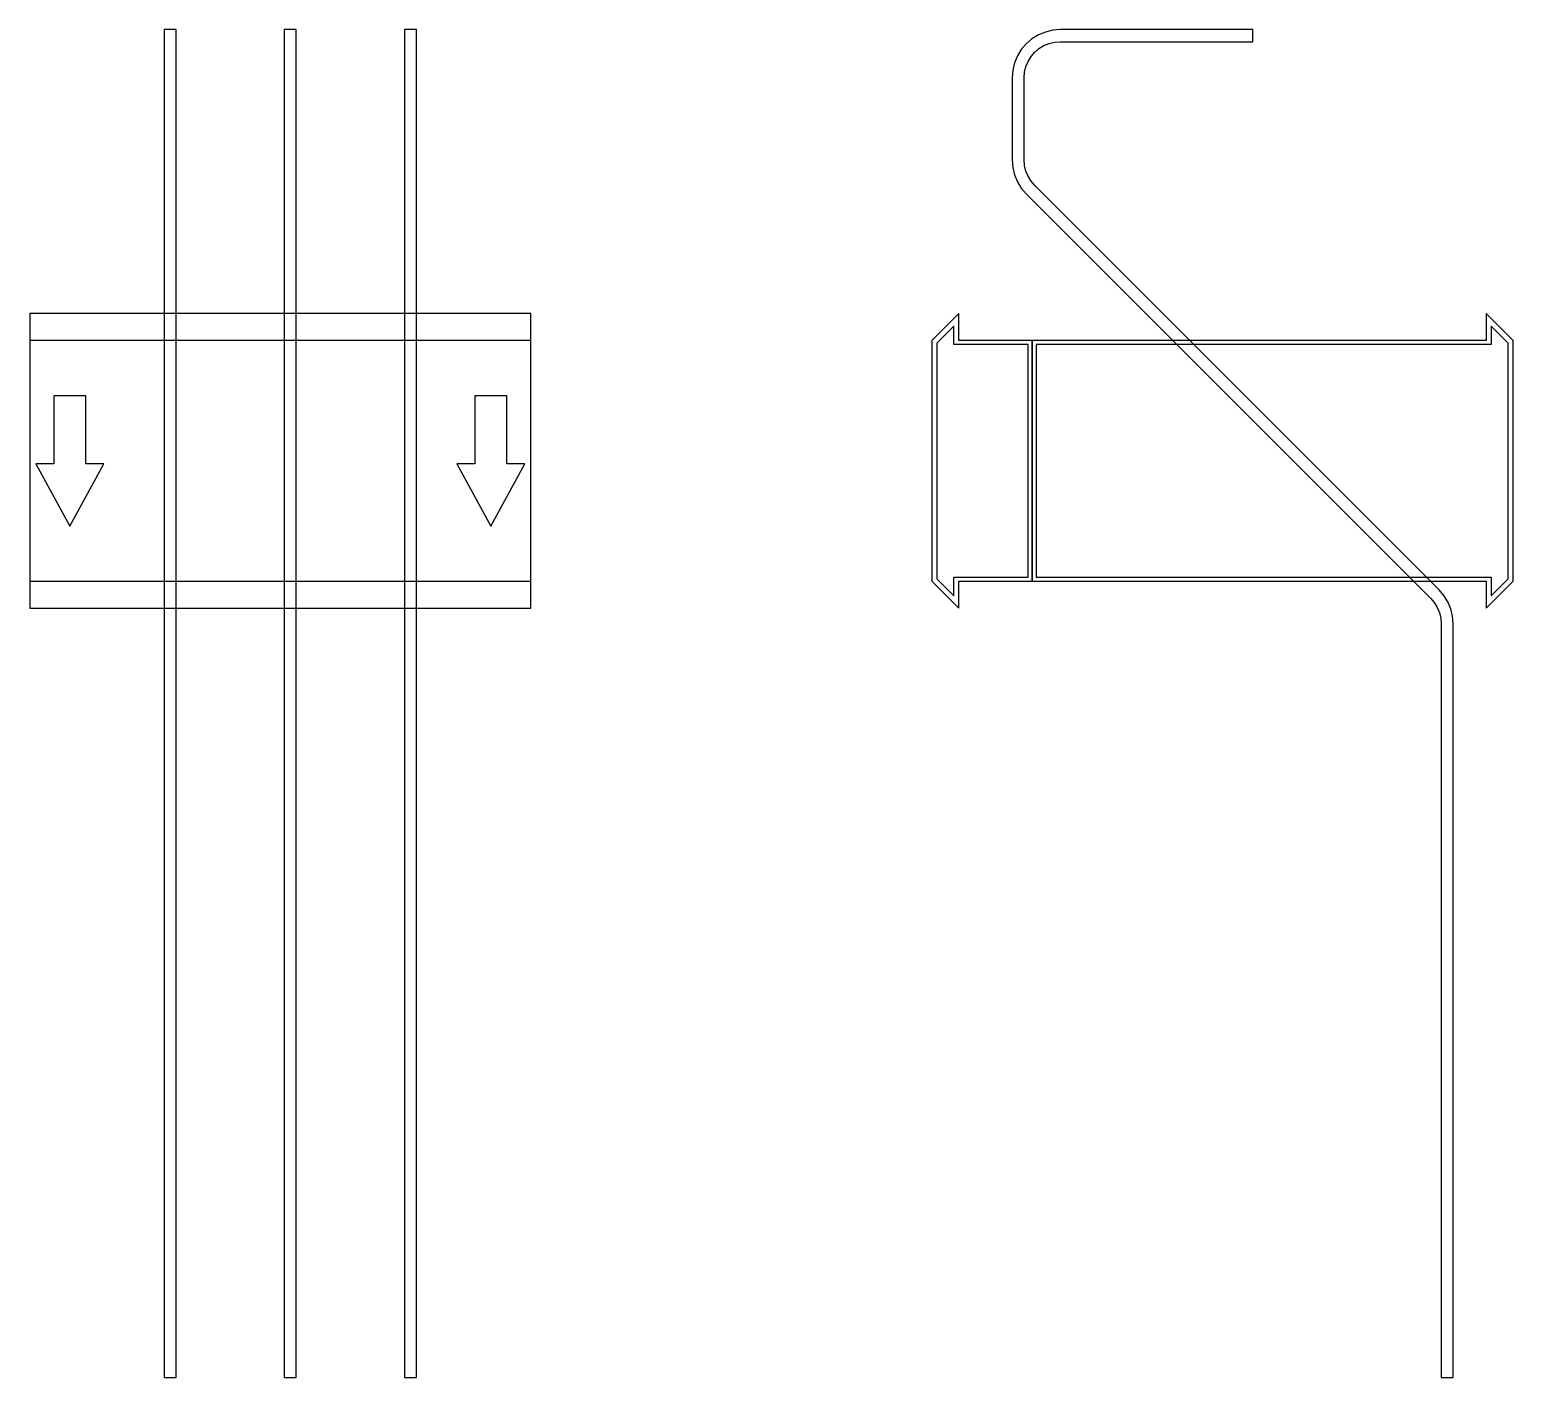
# Model space of a CAD drawing. Extents: x 0 to 740, y -457 to 215.
import ezdxf

# ---------------------------------------------------------------- set-up
doc = ezdxf.new("R2010")
doc.units = 0
doc.layers.add('Halfen', color=7, linetype='CONTINUOUS')

msp = doc.modelspace()

# ---------------------------------------------------------------- linework, layer by layer
at = {"layer": 'Halfen', "color": 7}
for points in [[(73, -457.177), (73, 215.147), (67, 215.147), (67, -457.177)], [(133, -457.177), (133, 215.147), (127, 215.147), (127, -457.177)], [(193, -457.177), (193, 215.147), (187, 215.147), (187, -457.177)], [(710, -457.177), (710, -81.213), (709.705, -77.459), (708.825, -73.797), (707.384, -70.317), (705.416, -67.106), (702.971, -64.243), (501.272, 137.456), (499.438, 139.604), (497.962, 142.012), (496.881, 144.621), (496.222, 147.368), (496, 150.184), (496, 191.147), (496.222, 193.963), (496.881, 196.71), (497.962, 199.319), (499.438, 201.728), (501.272, 203.875), (503.42, 205.71), (505.828, 207.186), (508.438, 208.266), (511.184, 208.926), (514, 209.147), (610, 209.147), (610, 215.147), (514, 215.147), (510.246, 214.852), (506.584, 213.973), (503.104, 212.532), (499.893, 210.564), (497.029, 208.118), (494.584, 205.254), (492.616, 202.043), (491.175, 198.564), (490.295, 194.902), (490, 191.147), (490, 150.184), (490.295, 146.429), (491.175, 142.767), (492.616, 139.288), (494.584, 136.077), (497.029, 133.213), (698.728, -68.485), (700.562, -70.633), (702.038, -73.041), (703.119, -75.651), (703.778, -78.397), (704, -81.213), (704, -457.177)], [(0, -73.5), (250, -73.5), (250, 73.5), (0, 73.5)], [(500, -60), (500, 60), (463.5, 60), (463.5, 73.5), (450, 60), (450, -60), (463.5, -73.5), (463.5, -60)], [(498, -58), (498, 58), (461, 58), (461, 67.25), (452.5, 58.75), (452.5, -58.75), (461, -67.25), (461, -58)], [(740, -60), (740, 60), (726.5, 73.5), (726.5, 60), (500, 60), (500, -60), (726.5, -60), (726.5, -73.5)], [(737.5, -58.75), (737.5, 58.75), (729, 67.25), (729, 58), (502, 58), (502, -58), (729, -58), (729, -67.25)], [(0, -60), (250, -60), (250, 60), (0, 60)], [(20, -32.5), (37, -1.5), (28, -1.5), (28, 32.5), (12, 32.5), (12, -1.5), (3, -1.5)], [(230, -32.5), (247, -1.5), (238, -1.5), (238, 32.5), (222, 32.5), (222, -1.5), (213, -1.5)]]:
    msp.add_lwpolyline(points, close=True, dxfattribs=at)

doc.saveas('drawing.dxf')
